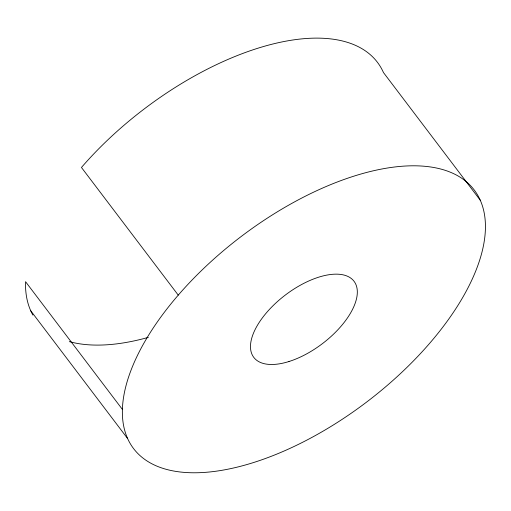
<?xml version="1.0" encoding="UTF-8"?>
<svg xmlns="http://www.w3.org/2000/svg" width="511" height="511" viewBox="0 0 511 511"><rect width="100%" height="100%" fill="white"/><g stroke="black" fill="none" stroke-linecap="round" stroke-linejoin="round"><path stroke-width="0.77" d="M480.263 200.229L383.461 72.549A213.847 103.861 -37.2 0 0 81.453 167.461L178.256 295.134A213.847 103.861 -37.2 0 0 253.188 462.653A213.847 103.861 -37.2 0 0 480.263 200.229A213.847 103.861 -37.2 0 0 178.256 295.134M122.353 409.362L25.55 281.682A213.847 103.861 -37.2 0 0 32.908 315.089M30.737 310.771L127.539 438.451M148.343 337.369A213.847 103.861 -37.2 0 1 69.311 341.616M288.977 361.513A62.93 30.564 -37.2 0 0 355.803 284.288A62.93 30.564 -37.2 0 0 266.927 312.215A62.93 30.564 -37.2 0 0 288.977 361.513"/></g></svg>
